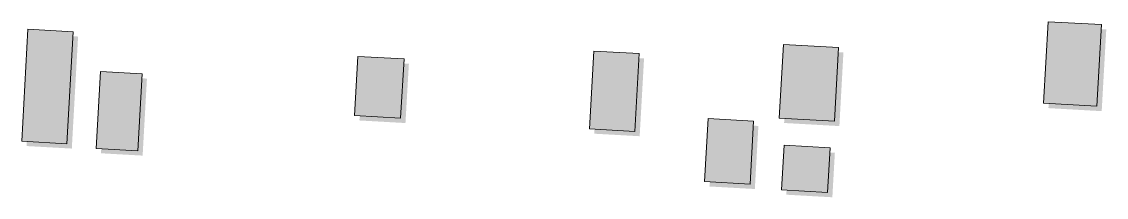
# Model space of a CAD drawing. Header units: metres. Extents: x 305859 to 307221, y 9155922 to 9156786.
# Drawn here: x 306197.6 to 306365.8, y 9156694 to 9156721.1 of the extents above; entities that cross this region are included whole.
import ezdxf

# ---------------------------------------------------------------- set-up
doc = ezdxf.new("R2010")
doc.units = ezdxf.units.M
doc.layers.add('B-BAYANGAN', color=7, linetype='Continuous', lineweight=0, true_color=0x76786c)
doc.layers.add('K-BANGUNAN_LUAR_TAPAK', color=7, linetype='Continuous', lineweight=9, true_color=0xdedede)

msp = doc.modelspace()

# ---------------------------------------------------------------- hatches: boundary and pattern name
at = {"layer": 'B-BAYANGAN', "true_color": 0x76786c}
h = msp.add_hatch(color=8, dxfattribs=at)
h.dxf.hatch_style = 1
h.paths.add_polyline_path([(306357.54, 9156720.39), (306365.8, 9156719.94), (306365.09, 9156707.3), (306356.83, 9156707.77), (306357.54, 9156720.39)])
h = msp.add_hatch(color=8, dxfattribs=at)
h.dxf.hatch_style = 1
h.paths.add_polyline_path([(306199.33, 9156719.24), (306206.35, 9156718.85), (306205.38, 9156701.51), (306198.36, 9156701.9), (306199.33, 9156719.24)])
h = msp.add_hatch(color=8, dxfattribs=at)
h.dxf.hatch_style = 1
h.paths.add_polyline_path([(306287.08, 9156715.85), (306294.12, 9156715.45), (306293.44, 9156703.42), (306286.4, 9156703.81), (306287.08, 9156715.85)])
h = msp.add_hatch(color=8, dxfattribs=at)
h.dxf.hatch_style = 1
h.paths.add_polyline_path([(306316.49, 9156716.86), (306325.04, 9156716.39), (306324.41, 9156704.99), (306315.84, 9156705.47), (306316.49, 9156716.86)])
h = msp.add_hatch(color=8, dxfattribs=at)
h.dxf.hatch_style = 1
h.paths.add_polyline_path([(306250.5, 9156715.03), (306257.65, 9156714.64), (306257.12, 9156705.46), (306249.98, 9156705.86), (306250.5, 9156715.03)])
h = msp.add_hatch(color=8, dxfattribs=at)
h.dxf.hatch_style = 1
h.paths.add_polyline_path([(306210.57, 9156712.7), (306217.03, 9156712.34), (306216.36, 9156700.42), (306209.9, 9156700.78), (306210.57, 9156712.7)])
h = msp.add_hatch(color=8, dxfattribs=at)
h.dxf.hatch_style = 1
h.paths.add_polyline_path([(306304.82, 9156705.4), (306311.85, 9156705.01), (306311.3, 9156695.25), (306304.26, 9156695.64), (306304.82, 9156705.4)])
h = msp.add_hatch(color=8, dxfattribs=at)
h.dxf.hatch_style = 1
h.paths.add_polyline_path([(306316.58, 9156701.27), (306323.71, 9156700.86), (306323.32, 9156693.97), (306316.18, 9156694.37), (306316.58, 9156701.27)])
at = {"layer": 'K-BANGUNAN_LUAR_TAPAK', "true_color": 0xececea}
h = msp.add_hatch(color=7, dxfattribs=at)
h.dxf.hatch_style = 1
h.paths.add_polyline_path([(306356.79, 9156721.14), (306365.05, 9156720.69), (306364.34, 9156708.05), (306356.08, 9156708.52), (306356.79, 9156721.14)])
h = msp.add_hatch(color=7, dxfattribs=at)
h.dxf.hatch_style = 1
h.paths.add_polyline_path([(306198.58, 9156719.99), (306205.6, 9156719.6), (306204.63, 9156702.26), (306197.61, 9156702.65), (306198.58, 9156719.99)])
h = msp.add_hatch(color=7, dxfattribs=at)
h.dxf.hatch_style = 1
h.paths.add_polyline_path([(306315.74, 9156717.61), (306324.29, 9156717.14), (306323.66, 9156705.74), (306315.09, 9156706.22), (306315.74, 9156717.61)])
h = msp.add_hatch(color=7, dxfattribs=at)
h.dxf.hatch_style = 1
h.paths.add_polyline_path([(306249.75, 9156715.78), (306256.9, 9156715.39), (306256.37, 9156706.21), (306249.23, 9156706.61), (306249.75, 9156715.78)])
h = msp.add_hatch(color=7, dxfattribs=at)
h.dxf.hatch_style = 1
h.paths.add_polyline_path([(306286.33, 9156716.6), (306293.37, 9156716.2), (306292.69, 9156704.17), (306285.65, 9156704.56), (306286.33, 9156716.6)])
h = msp.add_hatch(color=7, dxfattribs=at)
h.dxf.hatch_style = 1
h.paths.add_polyline_path([(306209.82, 9156713.45), (306216.28, 9156713.09), (306215.61, 9156701.17), (306209.15, 9156701.53), (306209.82, 9156713.45)])
h = msp.add_hatch(color=7, dxfattribs=at)
h.dxf.hatch_style = 1
h.paths.add_polyline_path([(306304.07, 9156706.15), (306311.1, 9156705.76), (306310.55, 9156696), (306303.51, 9156696.39), (306304.07, 9156706.15)])
h = msp.add_hatch(color=7, dxfattribs=at)
h.dxf.hatch_style = 1
h.paths.add_polyline_path([(306315.83, 9156702.02), (306322.96, 9156701.61), (306322.57, 9156694.72), (306315.43, 9156695.12), (306315.83, 9156702.02)])

# ---------------------------------------------------------------- linework, layer by layer
at = {"layer": 'K-BANGUNAN_LUAR_TAPAK', "color": 253, "lineweight": 9, "true_color": 0xb0b0ae}
for points in [[(306356.79, 9156721.14), (306365.05, 9156720.69), (306364.34, 9156708.05), (306356.08, 9156708.52), (306356.79, 9156721.14)], [(306198.58, 9156719.99), (306205.6, 9156719.6), (306204.63, 9156702.26), (306197.61, 9156702.65), (306198.58, 9156719.99)], [(306315.74, 9156717.61), (306324.29, 9156717.14), (306323.66, 9156705.74), (306315.09, 9156706.22), (306315.74, 9156717.61)], [(306249.75, 9156715.78), (306256.9, 9156715.39), (306256.37, 9156706.21), (306249.23, 9156706.61), (306249.75, 9156715.78)], [(306286.33, 9156716.6), (306293.37, 9156716.2), (306292.69, 9156704.17), (306285.65, 9156704.56), (306286.33, 9156716.6)], [(306209.82, 9156713.45), (306216.28, 9156713.09), (306215.61, 9156701.17), (306209.15, 9156701.53), (306209.82, 9156713.45)], [(306304.07, 9156706.15), (306311.1, 9156705.76), (306310.55, 9156696), (306303.51, 9156696.39), (306304.07, 9156706.15)], [(306315.83, 9156702.02), (306322.96, 9156701.61), (306322.57, 9156694.72), (306315.43, 9156695.12), (306315.83, 9156702.02)]]:
    msp.add_lwpolyline(points, close=True, dxfattribs=at)

doc.saveas('drawing.dxf')
